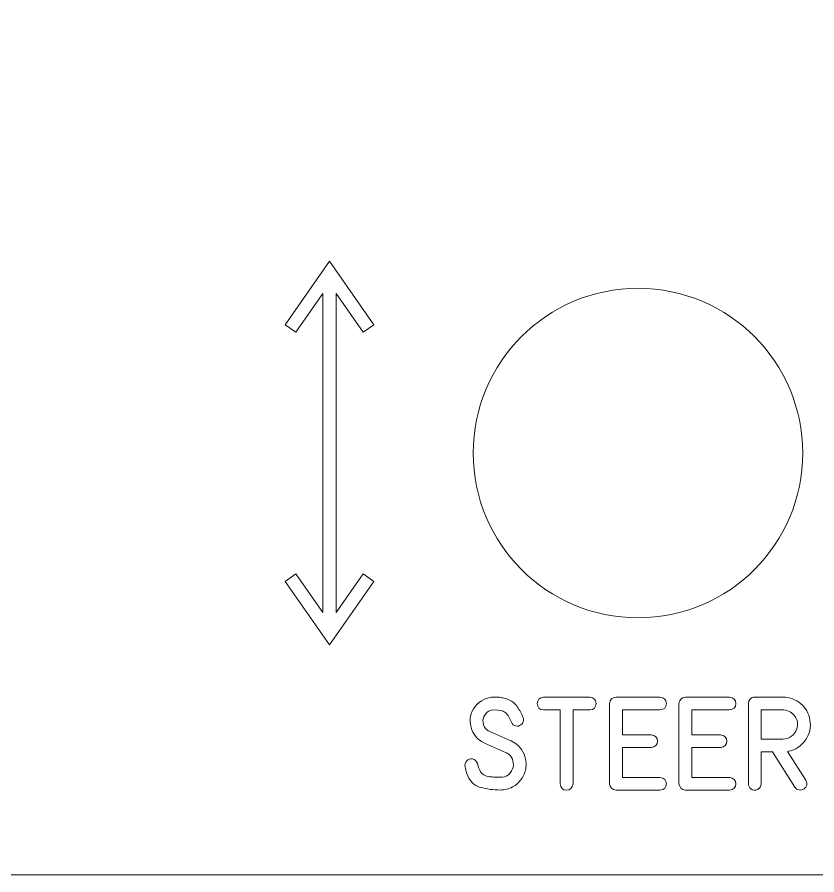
# Model space of a CAD drawing. Header units: millimetres. Extents: x -77 to 69, y -94 to 121.
# Drawn here: x -27.13 to 3.21, y 56.24 to 88.78 of the extents above; entities that cross this region are included whole.
import ezdxf

# ---------------------------------------------------------------- set-up
doc = ezdxf.new("R2010")
doc.units = ezdxf.units.MM
doc.header["$MEASUREMENT"] = 0
doc.layers.add('Cut', color=7, linetype='Continuous')
doc.layers.add('Engrave', color=7, linetype='Continuous', plot=False)

msp = doc.modelspace()

# ---------------------------------------------------------------- linework, layer by layer
at = {"layer": 'Cut', "color": 250, "lineweight": 9}
msp.add_ellipse((-3.5769, 72.2383), major_axis=(6.2501, 0), ratio=0.999984, dxfattribs=at)
at = {"layer": 'Cut', "lineweight": 9}
msp.add_open_spline([(58.6855, 119.8133), (58.6853, 120.2114), (58.5269, 120.5931), (58.2452, 120.8744), (58.2452, 120.8744), (57.9636, 121.1557), (57.5836, 121.3136), (57.1855, 121.3133), (57.1855, 121.3133), (57.1855, 121.3133), (-64.3395, 121.3133), (-64.3395, 121.3133), (-64.3395, 121.3133), (-64.7375, 121.3131), (-65.1192, 121.1547), (-65.4005, 120.873), (-65.4005, 120.873), (-65.6818, 120.5914), (-65.8397, 120.2114), (-65.8395, 119.8133), (-65.8395, 119.8133), (-65.8395, 119.8133), (-65.8395, 107.8258), (-65.8395, 107.8258), (-65.8395, 107.8258), (-65.8385, 106.2355), (-66.4692, 104.71), (-67.593, 103.5848), (-67.593, 103.5848), (-68.7168, 102.4595), (-70.2492, 101.8268), (-71.8395, 101.8258), (-71.8395, 101.8258), (-71.8395, 101.8258), (-74.302, 101.8258), (-74.302, 101.8258), (-74.302, 101.8258), (-74.7, 101.8256), (-75.0817, 101.6672), (-75.363, 101.3855), (-75.363, 101.3855), (-75.6443, 101.1039), (-75.8022, 100.7239), (-75.802, 100.3258), (-75.802, 100.3258), (-75.802, 100.3258), (-75.802, 77.2258), (-75.802, 77.2258), (-75.802, 77.2258), (-75.8017, 76.8277), (-75.6433, 76.4461), (-75.3617, 76.1648), (-75.3617, 76.1648), (-75.08, 75.8835), (-74.7, 75.7256), (-74.302, 75.7258), (-74.302, 75.7258), (-74.302, 75.7258), (-71.8395, 75.7258), (-71.8395, 75.7258), (-71.8395, 75.7258), (-70.2492, 75.7268), (-68.7236, 75.0961), (-67.5984, 73.9723), (-67.5984, 73.9723), (-66.4732, 72.8485), (-65.8405, 71.3161), (-65.8395, 69.7258), (-65.8395, 69.7258), (-65.8395, 69.7258), (-65.8395, 57.7383), (-65.8395, 57.7383), (-65.8395, 57.7383), (-65.8392, 57.3402), (-65.6808, 56.9586), (-65.3992, 56.6773), (-65.3992, 56.6773), (-65.1175, 56.396), (-64.7375, 56.2381), (-64.3395, 56.2383), (-64.3395, 56.2383), (-64.3395, 56.2383), (57.1855, 56.2383), (57.1855, 56.2383), (57.1855, 56.2383), (57.5836, 56.2386), (57.9653, 56.397), (58.2466, 56.6786), (58.2466, 56.6786), (58.5279, 56.9603), (58.6858, 57.3402), (58.6855, 57.7383), (58.6855, 57.7383), (58.6855, 57.7383), (58.6855, 69.7258), (58.6855, 69.7258), (58.6855, 69.7258), (58.6845, 71.3161), (59.3153, 72.8417), (60.4391, 73.9669), (60.4391, 73.9669), (61.5629, 75.0921), (63.0952, 75.7248), (64.6855, 75.7258), (64.6855, 75.7258), (64.6855, 75.7258), (67.148, 75.7258), (67.148, 75.7258), (67.148, 75.7258), (67.5461, 75.7261), (67.9278, 75.8845), (68.2091, 76.1661), (68.2091, 76.1661), (68.4904, 76.4478), (68.6483, 76.8277), (68.648, 77.2258), (68.648, 77.2258), (68.648, 77.2258), (68.648, 100.3258), (68.648, 100.3258), (68.648, 100.3258), (68.6478, 100.7239), (68.4894, 101.1056), (68.2077, 101.3869), (68.2077, 101.3869), (67.9261, 101.6682), (67.5461, 101.8261), (67.148, 101.8258), (67.148, 101.8258), (67.148, 101.8258), (64.6855, 101.8258), (64.6855, 101.8258), (64.6855, 101.8258), (63.0952, 101.8248), (61.5697, 102.4556), (60.4445, 103.5794), (60.4445, 103.5794), (59.3192, 104.7032), (58.6865, 106.2355), (58.6855, 107.8258), (58.6855, 107.8258), (58.6855, 107.8258), (58.6855, 119.8133), (58.6855, 119.8133)], degree=3, knots=[0, 0, 0, 0, 0.027027, 0.027027, 0.027027, 0.027027, 0.0540541, 0.0540541, 0.0540541, 0.0540541, 0.0810811, 0.0810811, 0.0810811, 0.0810811, 0.1081081, 0.1081081, 0.1081081, 0.1081081, 0.1351351, 0.1351351, 0.1351351, 0.1351351, 0.1621622, 0.1621622, 0.1621622, 0.1621622, 0.1891892, 0.1891892, 0.1891892, 0.1891892, 0.2162162, 0.2162162, 0.2162162, 0.2162162, 0.2432432, 0.2432432, 0.2432432, 0.2432432, 0.2702703, 0.2702703, 0.2702703, 0.2702703, 0.2972973, 0.2972973, 0.2972973, 0.2972973, 0.3243243, 0.3243243, 0.3243243, 0.3243243, 0.3513514, 0.3513514, 0.3513514, 0.3513514, 0.3783784, 0.3783784, 0.3783784, 0.3783784, 0.4054054, 0.4054054, 0.4054054, 0.4054054, 0.4324324, 0.4324324, 0.4324324, 0.4324324, 0.4594595, 0.4594595, 0.4594595, 0.4594595, 0.4864865, 0.4864865, 0.4864865, 0.4864865, 0.5135135, 0.5135135, 0.5135135, 0.5135135, 0.5405405, 0.5405405, 0.5405405, 0.5405405, 0.5675676, 0.5675676, 0.5675676, 0.5675676, 0.5945946, 0.5945946, 0.5945946, 0.5945946, 0.6216216, 0.6216216, 0.6216216, 0.6216216, 0.6486486, 0.6486486, 0.6486486, 0.6486486, 0.6756757, 0.6756757, 0.6756757, 0.6756757, 0.7027027, 0.7027027, 0.7027027, 0.7027027, 0.7297297, 0.7297297, 0.7297297, 0.7297297, 0.7567568, 0.7567568, 0.7567568, 0.7567568, 0.7837838, 0.7837838, 0.7837838, 0.7837838, 0.8108108, 0.8108108, 0.8108108, 0.8108108, 0.8378378, 0.8378378, 0.8378378, 0.8378378, 0.8648649, 0.8648649, 0.8648649, 0.8648649, 0.8918919, 0.8918919, 0.8918919, 0.8918919, 0.9189189, 0.9189189, 0.9189189, 0.9189189, 0.9459459, 0.9459459, 0.9459459, 0.9459459, 1, 1, 1, 1], dxfattribs=at)
at = {"layer": 'Engrave', "color": 240, "lineweight": 9}
for points, knots in [([(-16.5529, 67.6542), (-16.5529, 67.6542), (-15.5266, 66.1885), (-15.5266, 66.1885), (-15.5266, 66.1885), (-15.5266, 66.1885), (-15.5266, 78.2882), (-15.5266, 78.2882), (-15.5266, 78.2882), (-15.5266, 78.2882), (-16.5529, 76.8225), (-16.5529, 76.8225), (-16.5529, 76.8225), (-16.5529, 76.8225), (-16.9624, 77.1093), (-16.9624, 77.1093), (-16.9624, 77.1093), (-16.9624, 77.1093), (-15.2766, 79.5169), (-15.2766, 79.5169), (-15.2766, 79.5169), (-15.2766, 79.5169), (-13.5907, 77.1093), (-13.5907, 77.1093), (-13.5907, 77.1093), (-13.5907, 77.1093), (-14.0003, 76.8225), (-14.0003, 76.8225), (-14.0003, 76.8225), (-14.0003, 76.8225), (-15.0266, 78.2882), (-15.0266, 78.2882), (-15.0266, 78.2882), (-15.0266, 78.2882), (-15.0266, 66.1885), (-15.0266, 66.1885), (-15.0266, 66.1885), (-15.0266, 66.1885), (-14.0003, 67.6542), (-14.0003, 67.6542), (-14.0003, 67.6542), (-14.0003, 67.6542), (-13.5907, 67.3674), (-13.5907, 67.3674), (-13.5907, 67.3674), (-13.5907, 67.3674), (-15.2766, 64.9597), (-15.2766, 64.9597), (-15.2766, 64.9597), (-15.2766, 64.9597), (-16.9624, 67.3674), (-16.9624, 67.3674), (-16.9624, 67.3674), (-16.9624, 67.3674), (-16.5529, 67.6542), (-16.5529, 67.6542)], [0, 0, 0, 0, 0.0666667, 0.0666667, 0.0666667, 0.0666667, 0.1333333, 0.1333333, 0.1333333, 0.1333333, 0.2, 0.2, 0.2, 0.2, 0.2666667, 0.2666667, 0.2666667, 0.2666667, 0.3333333, 0.3333333, 0.3333333, 0.3333333, 0.4, 0.4, 0.4, 0.4, 0.4666667, 0.4666667, 0.4666667, 0.4666667, 0.5333333, 0.5333333, 0.5333333, 0.5333333, 0.6, 0.6, 0.6, 0.6, 0.6666667, 0.6666667, 0.6666667, 0.6666667, 0.7333333, 0.7333333, 0.7333333, 0.7333333, 0.8, 0.8, 0.8, 0.8, 0.8666667, 0.8666667, 0.8666667, 0.8666667, 1, 1, 1, 1]), ([(-8.4052, 61.3275), (-8.4052, 61.3275), (-8.3776, 61.3158), (-8.3776, 61.3158), (-8.3776, 61.3158), (-8.3776, 61.3158), (-8.3464, 61.3005), (-8.3464, 61.3005), (-8.3464, 61.3005), (-8.3464, 61.3005), (-8.3188, 61.2846), (-8.3188, 61.2846), (-8.3188, 61.2846), (-8.3111, 61.2787), (-8.3017, 61.2734), (-8.2923, 61.2681), (-8.2923, 61.2681), (-8.2823, 61.2634), (-8.2729, 61.2576), (-8.2635, 61.2523), (-8.2635, 61.2523), (-8.0366, 61.1029), (-7.8955, 60.896), (-7.842, 60.632), (-7.842, 60.632), (-7.8214, 60.5285), (-7.8167, 60.4221), (-7.8278, 60.3133), (-7.8278, 60.3133), (-7.8467, 60.1569), (-7.9013, 60.0129), (-7.9925, 59.88), (-7.9925, 59.88), (-8.0836, 59.7471), (-8.1983, 59.6448), (-8.3358, 59.5725), (-8.3358, 59.5725), (-8.484, 59.4943), (-8.6375, 59.4555), (-8.7962, 59.4555), (-8.7962, 59.4555), (-9.0625, 59.4555), (-9.3165, 59.4896), (-9.5594, 59.5578), (-9.5594, 59.5578), (-9.8016, 59.626), (-9.9744, 59.8088), (-10.0773, 60.1064), (-10.0773, 60.1064), (-10.0915, 60.1446), (-10.1014, 60.1834), (-10.1085, 60.2234), (-10.1085, 60.2234), (-10.1156, 60.2639), (-10.1238, 60.3039), (-10.1326, 60.3445), (-10.1326, 60.3445), (-10.1497, 60.4268), (-10.1297, 60.4997), (-10.0715, 60.5632), (-10.0715, 60.5632), (-10.0138, 60.6261), (-9.9415, 60.6502), (-9.8557, 60.6355), (-9.8557, 60.6355), (-9.7646, 60.6167), (-9.7016, 60.5608), (-9.6658, 60.4668), (-9.6658, 60.4668), (-9.6658, 60.4668), (-9.6605, 60.4509), (-9.6605, 60.4509), (-9.6605, 60.4509), (-9.6058, 60.2016), (-9.5094, 60.0528), (-9.3724, 60.0046), (-9.3724, 60.0046), (-9.2348, 59.9564), (-9.0443, 59.9347), (-8.7997, 59.9394), (-8.7997, 59.9394), (-8.5745, 59.9394), (-8.4199, 60.0452), (-8.3358, 60.2563), (-8.3358, 60.2563), (-8.2994, 60.3504), (-8.2935, 60.4485), (-8.3188, 60.5503), (-8.3188, 60.5503), (-8.3441, 60.6514), (-8.394, 60.7366), (-8.4687, 60.8042), (-8.4687, 60.8042), (-8.5022, 60.8331), (-8.5457, 60.8595), (-8.5998, 60.8848), (-8.5998, 60.8848), (-8.5998, 60.8848), (-9.3971, 61.2346), (-9.3971, 61.2346), (-9.3971, 61.2346), (-9.3971, 61.2346), (-9.423, 61.2487), (-9.423, 61.2487), (-9.423, 61.2487), (-9.684, 61.3863), (-9.8457, 61.5821), (-9.9086, 61.8361), (-9.9086, 61.8361), (-9.9856, 62.1301), (-9.9321, 62.3935), (-9.7475, 62.6275), (-9.7475, 62.6275), (-9.5635, 62.8609), (-9.3212, 62.9779), (-9.022, 62.9779), (-9.022, 62.9779), (-9.022, 62.9779), (-8.8321, 62.9726), (-8.8321, 62.9726), (-8.8321, 62.9726), (-8.7703, 62.9614), (-8.7104, 62.9503), (-8.6533, 62.9391), (-8.6533, 62.9391), (-8.5957, 62.9285), (-8.5375, 62.9097), (-8.4793, 62.8832), (-8.4793, 62.8832), (-8.3347, 62.8156), (-8.2235, 62.7221), (-8.1465, 62.604), (-8.1465, 62.604), (-8.0695, 62.4858), (-8.0001, 62.3576), (-7.9384, 62.22), (-7.9384, 62.22), (-7.9325, 62.2071), (-7.9272, 62.1924), (-7.9225, 62.1753), (-7.9225, 62.1753), (-7.9102, 62.1189), (-7.916, 62.0678), (-7.9401, 62.0219), (-7.9401, 62.0219), (-7.9537, 61.9931), (-7.9684, 61.9713), (-7.9831, 61.9566), (-7.9831, 61.9566), (-7.9978, 61.9413), (-8.0101, 61.9313), (-8.0189, 61.9255), (-8.0189, 61.9255), (-8.0789, 61.8831), (-8.1442, 61.8702), (-8.2153, 61.8878), (-8.2153, 61.8878), (-8.287, 61.9037), (-8.3411, 61.9496), (-8.3793, 62.0254), (-8.3793, 62.0254), (-8.4093, 62.0919), (-8.4411, 62.1601), (-8.4746, 62.2294), (-8.4746, 62.2294), (-8.5087, 62.2988), (-8.5563, 62.3564), (-8.6169, 62.4029), (-8.6169, 62.4029), (-8.6422, 62.4211), (-8.6668, 62.4346), (-8.6904, 62.4429), (-8.6904, 62.4429), (-8.7139, 62.4517), (-8.7398, 62.4611), (-8.7686, 62.4717), (-8.7686, 62.4717), (-8.7686, 62.4717), (-8.8803, 62.4905), (-8.8803, 62.4905), (-8.8803, 62.4905), (-8.8803, 62.4905), (-9.039, 62.4958), (-9.039, 62.4958), (-9.039, 62.4958), (-9.1931, 62.4934), (-9.3107, 62.427), (-9.3918, 62.2959), (-9.3918, 62.2959), (-9.4471, 62.2118), (-9.4676, 62.1183), (-9.4541, 62.0148), (-9.4541, 62.0148), (-9.4382, 61.8878), (-9.3783, 61.7891), (-9.2748, 61.7185), (-9.2748, 61.7185), (-9.2701, 61.7156), (-9.2654, 61.7115), (-9.2595, 61.7073), (-9.2595, 61.7073), (-9.2536, 61.7038), (-9.2472, 61.6997), (-9.2407, 61.6962), (-9.2407, 61.6962), (-9.2407, 61.6962), (-9.2213, 61.6879), (-9.2213, 61.6879), (-9.2213, 61.6879), (-9.2213, 61.6879), (-9.2007, 61.6791), (-9.2007, 61.6791), (-9.2007, 61.6791), (-9.2007, 61.6791), (-8.4052, 61.3275), (-8.4052, 61.3275)], [0, 0, 0, 0, 0.0181818, 0.0181818, 0.0181818, 0.0181818, 0.0363636, 0.0363636, 0.0363636, 0.0363636, 0.0545455, 0.0545455, 0.0545455, 0.0545455, 0.0727273, 0.0727273, 0.0727273, 0.0727273, 0.0909091, 0.0909091, 0.0909091, 0.0909091, 0.1090909, 0.1090909, 0.1090909, 0.1090909, 0.1272727, 0.1272727, 0.1272727, 0.1272727, 0.1454545, 0.1454545, 0.1454545, 0.1454545, 0.1636364, 0.1636364, 0.1636364, 0.1636364, 0.1818182, 0.1818182, 0.1818182, 0.1818182, 0.2, 0.2, 0.2, 0.2, 0.2181818, 0.2181818, 0.2181818, 0.2181818, 0.2363636, 0.2363636, 0.2363636, 0.2363636, 0.2545455, 0.2545455, 0.2545455, 0.2545455, 0.2727273, 0.2727273, 0.2727273, 0.2727273, 0.2909091, 0.2909091, 0.2909091, 0.2909091, 0.3090909, 0.3090909, 0.3090909, 0.3090909, 0.3272727, 0.3272727, 0.3272727, 0.3272727, 0.3454545, 0.3454545, 0.3454545, 0.3454545, 0.3636364, 0.3636364, 0.3636364, 0.3636364, 0.3818182, 0.3818182, 0.3818182, 0.3818182, 0.4, 0.4, 0.4, 0.4, 0.4181818, 0.4181818, 0.4181818, 0.4181818, 0.4363636, 0.4363636, 0.4363636, 0.4363636, 0.4545455, 0.4545455, 0.4545455, 0.4545455, 0.4727273, 0.4727273, 0.4727273, 0.4727273, 0.4909091, 0.4909091, 0.4909091, 0.4909091, 0.5090909, 0.5090909, 0.5090909, 0.5090909, 0.5272727, 0.5272727, 0.5272727, 0.5272727, 0.5454545, 0.5454545, 0.5454545, 0.5454545, 0.5636364, 0.5636364, 0.5636364, 0.5636364, 0.5818182, 0.5818182, 0.5818182, 0.5818182, 0.6, 0.6, 0.6, 0.6, 0.6181818, 0.6181818, 0.6181818, 0.6181818, 0.6363636, 0.6363636, 0.6363636, 0.6363636, 0.6545455, 0.6545455, 0.6545455, 0.6545455, 0.6727273, 0.6727273, 0.6727273, 0.6727273, 0.6909091, 0.6909091, 0.6909091, 0.6909091, 0.7090909, 0.7090909, 0.7090909, 0.7090909, 0.7272727, 0.7272727, 0.7272727, 0.7272727, 0.7454545, 0.7454545, 0.7454545, 0.7454545, 0.7636364, 0.7636364, 0.7636364, 0.7636364, 0.7818182, 0.7818182, 0.7818182, 0.7818182, 0.8, 0.8, 0.8, 0.8, 0.8181818, 0.8181818, 0.8181818, 0.8181818, 0.8363636, 0.8363636, 0.8363636, 0.8363636, 0.8545455, 0.8545455, 0.8545455, 0.8545455, 0.8727273, 0.8727273, 0.8727273, 0.8727273, 0.8909091, 0.8909091, 0.8909091, 0.8909091, 0.9090909, 0.9090909, 0.9090909, 0.9090909, 0.9272727, 0.9272727, 0.9272727, 0.9272727, 0.9454545, 0.9454545, 0.9454545, 0.9454545, 0.9636364, 0.9636364, 0.9636364, 0.9636364, 1, 1, 1, 1]), ([(-6.5226, 59.6913), (-6.5226, 59.6913), (-6.5226, 62.4923), (-6.5226, 62.4923), (-6.5226, 62.4923), (-6.5226, 62.4923), (-7.1546, 62.4923), (-7.1546, 62.4923), (-7.1546, 62.4923), (-7.3152, 62.5046), (-7.3957, 62.5857), (-7.3951, 62.7339), (-7.3951, 62.7339), (-7.3945, 62.8827), (-7.314, 62.9644), (-7.1546, 62.9779), (-7.1546, 62.9779), (-7.1546, 62.9779), (-5.4061, 62.9779), (-5.4061, 62.9779), (-5.4061, 62.9779), (-5.2479, 62.9656), (-5.168, 62.8838), (-5.1674, 62.7339), (-5.1674, 62.7339), (-5.1668, 62.5846), (-5.2467, 62.5034), (-5.4061, 62.4923), (-5.4061, 62.4923), (-5.4061, 62.4923), (-6.0364, 62.4923), (-6.0364, 62.4923), (-6.0364, 62.4923), (-6.0364, 62.4923), (-6.0364, 59.6913), (-6.0364, 59.6913), (-6.0364, 59.6913), (-6.0628, 59.5284), (-6.1475, 59.4478), (-6.2909, 59.4502), (-6.2909, 59.4502), (-6.4338, 59.4526), (-6.5108, 59.5331), (-6.5226, 59.6913)], [0, 0, 0, 0, 0.0833333, 0.0833333, 0.0833333, 0.0833333, 0.1666667, 0.1666667, 0.1666667, 0.1666667, 0.25, 0.25, 0.25, 0.25, 0.3333333, 0.3333333, 0.3333333, 0.3333333, 0.4166667, 0.4166667, 0.4166667, 0.4166667, 0.5, 0.5, 0.5, 0.5, 0.5833333, 0.5833333, 0.5833333, 0.5833333, 0.6666667, 0.6666667, 0.6666667, 0.6666667, 0.75, 0.75, 0.75, 0.75, 0.8333333, 0.8333333, 0.8333333, 0.8333333, 1, 1, 1, 1]), ([(-2.7415, 62.4975), (-2.7415, 62.4975), (-4.1696, 62.4975), (-4.1696, 62.4975), (-4.1696, 62.4975), (-4.1696, 62.4975), (-4.1696, 61.5551), (-4.1696, 61.5551), (-4.1696, 61.5551), (-4.1696, 61.5551), (-3.0807, 61.5551), (-3.0807, 61.5551), (-3.0807, 61.5551), (-2.9179, 61.531), (-2.8367, 61.4492), (-2.8373, 61.3099), (-2.8373, 61.3099), (-2.8379, 61.17), (-2.919, 61.0888), (-3.0807, 61.0659), (-3.0807, 61.0659), (-3.0807, 61.0659), (-4.1696, 61.0659), (-4.1696, 61.0659), (-4.1696, 61.0659), (-4.1696, 61.0659), (-4.1696, 59.9341), (-4.1696, 59.9341), (-4.1696, 59.9341), (-4.1696, 59.9341), (-2.7415, 59.9341), (-2.7415, 59.9341), (-2.7415, 59.9341), (-2.5798, 59.91), (-2.4987, 59.8294), (-2.4987, 59.6913), (-2.4987, 59.6913), (-2.4987, 59.5537), (-2.5798, 59.4731), (-2.7415, 59.4502), (-2.7415, 59.4502), (-2.7415, 59.4502), (-4.4089, 59.4502), (-4.4089, 59.4502), (-4.4089, 59.4502), (-4.5524, 59.4684), (-4.6341, 59.5502), (-4.6535, 59.6948), (-4.6535, 59.6948), (-4.6535, 59.6948), (-4.6535, 62.7368), (-4.6535, 62.7368), (-4.6535, 62.7368), (-4.6317, 62.8885), (-4.55, 62.9685), (-4.4089, 62.9779), (-4.4089, 62.9779), (-4.4089, 62.9779), (-2.7415, 62.9779), (-2.7415, 62.9779), (-2.7415, 62.9779), (-2.5798, 62.9656), (-2.4987, 62.8844), (-2.4993, 62.7357), (-2.4993, 62.7357), (-2.4998, 62.5869), (-2.581, 62.5075), (-2.7415, 62.4975)], [0, 0, 0, 0, 0.0555556, 0.0555556, 0.0555556, 0.0555556, 0.1111111, 0.1111111, 0.1111111, 0.1111111, 0.1666667, 0.1666667, 0.1666667, 0.1666667, 0.2222222, 0.2222222, 0.2222222, 0.2222222, 0.2777778, 0.2777778, 0.2777778, 0.2777778, 0.3333333, 0.3333333, 0.3333333, 0.3333333, 0.3888889, 0.3888889, 0.3888889, 0.3888889, 0.4444444, 0.4444444, 0.4444444, 0.4444444, 0.5, 0.5, 0.5, 0.5, 0.5555556, 0.5555556, 0.5555556, 0.5555556, 0.6111111, 0.6111111, 0.6111111, 0.6111111, 0.6666667, 0.6666667, 0.6666667, 0.6666667, 0.7222222, 0.7222222, 0.7222222, 0.7222222, 0.7777778, 0.7777778, 0.7777778, 0.7777778, 0.8333333, 0.8333333, 0.8333333, 0.8333333, 0.8888889, 0.8888889, 0.8888889, 0.8888889, 1, 1, 1, 1]), ([(-0.1081, 62.4975), (-0.1081, 62.4975), (-1.5362, 62.4975), (-1.5362, 62.4975), (-1.5362, 62.4975), (-1.5362, 62.4975), (-1.5362, 61.5551), (-1.5362, 61.5551), (-1.5362, 61.5551), (-1.5362, 61.5551), (-0.4473, 61.5551), (-0.4473, 61.5551), (-0.4473, 61.5551), (-0.2845, 61.531), (-0.2033, 61.4492), (-0.2039, 61.3099), (-0.2039, 61.3099), (-0.2045, 61.17), (-0.2856, 61.0888), (-0.4473, 61.0659), (-0.4473, 61.0659), (-0.4473, 61.0659), (-1.5362, 61.0659), (-1.5362, 61.0659), (-1.5362, 61.0659), (-1.5362, 61.0659), (-1.5362, 59.9341), (-1.5362, 59.9341), (-1.5362, 59.9341), (-1.5362, 59.9341), (-0.1081, 59.9341), (-0.1081, 59.9341), (-0.1081, 59.9341), (0.0536, 59.91), (0.1347, 59.8294), (0.1347, 59.6913), (0.1347, 59.6913), (0.1347, 59.5537), (0.0536, 59.4731), (-0.1081, 59.4502), (-0.1081, 59.4502), (-0.1081, 59.4502), (-1.7755, 59.4502), (-1.7755, 59.4502), (-1.7755, 59.4502), (-1.919, 59.4684), (-2.0007, 59.5502), (-2.0201, 59.6948), (-2.0201, 59.6948), (-2.0201, 59.6948), (-2.0201, 62.7368), (-2.0201, 62.7368), (-2.0201, 62.7368), (-1.9983, 62.8885), (-1.9166, 62.9685), (-1.7755, 62.9779), (-1.7755, 62.9779), (-1.7755, 62.9779), (-0.1081, 62.9779), (-0.1081, 62.9779), (-0.1081, 62.9779), (0.0536, 62.9656), (0.1347, 62.8844), (0.1341, 62.7357), (0.1341, 62.7357), (0.1336, 62.5869), (0.0524, 62.5075), (-0.1081, 62.4975)], [0, 0, 0, 0, 0.0555556, 0.0555556, 0.0555556, 0.0555556, 0.1111111, 0.1111111, 0.1111111, 0.1111111, 0.1666667, 0.1666667, 0.1666667, 0.1666667, 0.2222222, 0.2222222, 0.2222222, 0.2222222, 0.2777778, 0.2777778, 0.2777778, 0.2777778, 0.3333333, 0.3333333, 0.3333333, 0.3333333, 0.3888889, 0.3888889, 0.3888889, 0.3888889, 0.4444444, 0.4444444, 0.4444444, 0.4444444, 0.5, 0.5, 0.5, 0.5, 0.5555556, 0.5555556, 0.5555556, 0.5555556, 0.6111111, 0.6111111, 0.6111111, 0.6111111, 0.6666667, 0.6666667, 0.6666667, 0.6666667, 0.7222222, 0.7222222, 0.7222222, 0.7222222, 0.7777778, 0.7777778, 0.7777778, 0.7777778, 0.8333333, 0.8333333, 0.8333333, 0.8333333, 0.8888889, 0.8888889, 0.8888889, 0.8888889, 1, 1, 1, 1]), ([(2.7887, 59.8241), (2.8622, 59.6942), (2.8416, 59.5854), (2.727, 59.4966), (2.727, 59.4966), (2.6717, 59.4578), (2.6082, 59.4443), (2.5365, 59.4573), (2.5365, 59.4573), (2.4648, 59.4696), (2.4124, 59.5055), (2.3789, 59.5637), (2.3789, 59.5637), (2.3789, 59.5637), (1.5299, 60.906), (1.5299, 60.906), (1.5299, 60.906), (1.5299, 60.906), (1.0989, 60.906), (1.0989, 60.906), (1.0989, 60.906), (1.0989, 60.906), (1.0989, 59.693), (1.0989, 59.693), (1.0989, 59.693), (1.0989, 59.5931), (1.0537, 59.5213), (0.9631, 59.4767), (0.9631, 59.4767), (0.872, 59.4326), (0.7873, 59.4408), (0.708, 59.5019), (0.708, 59.5019), (0.645, 59.549), (0.6133, 59.6125), (0.6133, 59.693), (0.6133, 59.693), (0.6133, 59.693), (0.6133, 62.7368), (0.6133, 62.7368), (0.6133, 62.7368), (0.6133, 62.8033), (0.6368, 62.8603), (0.6833, 62.9073), (0.6833, 62.9073), (0.7297, 62.9544), (0.7867, 62.9779), (0.8544, 62.9779), (0.8544, 62.9779), (0.8544, 62.9779), (1.9238, 62.9779), (1.9238, 62.9779), (1.9238, 62.9779), (2.1814, 62.9779), (2.4048, 62.8962), (2.5941, 62.7327), (2.5941, 62.7327), (2.7834, 62.5687), (2.9016, 62.3611), (2.9475, 62.1095), (2.9475, 62.1095), (2.9957, 61.8396), (2.9386, 61.5874), (2.7758, 61.3528), (2.7758, 61.3528), (2.6135, 61.1176), (2.3977, 60.9753), (2.129, 60.9248), (2.129, 60.9248), (2.129, 60.9248), (2.0961, 60.9195), (2.0961, 60.9195), (2.0961, 60.9195), (2.0961, 60.9195), (2.7887, 59.8241), (2.7887, 59.8241)], [0, 0, 0, 0, 0.05, 0.05, 0.05, 0.05, 0.1, 0.1, 0.1, 0.1, 0.15, 0.15, 0.15, 0.15, 0.2, 0.2, 0.2, 0.2, 0.25, 0.25, 0.25, 0.25, 0.3, 0.3, 0.3, 0.3, 0.35, 0.35, 0.35, 0.35, 0.4, 0.4, 0.4, 0.4, 0.45, 0.45, 0.45, 0.45, 0.5, 0.5, 0.5, 0.5, 0.55, 0.55, 0.55, 0.55, 0.6, 0.6, 0.6, 0.6, 0.65, 0.65, 0.65, 0.65, 0.7, 0.7, 0.7, 0.7, 0.75, 0.75, 0.75, 0.75, 0.8, 0.8, 0.8, 0.8, 0.85, 0.85, 0.85, 0.85, 0.9, 0.9, 0.9, 0.9, 1, 1, 1, 1]), ([(1.9238, 61.3898), (2.0414, 61.3898), (2.1496, 61.4251), (2.249, 61.4969), (2.249, 61.4969), (2.3483, 61.568), (2.4148, 61.6609), (2.4495, 61.7755), (2.4495, 61.7755), (2.5036, 61.9525), (2.4789, 62.1124), (2.3754, 62.2553), (2.3754, 62.2553), (2.2719, 62.3982), (2.1296, 62.477), (1.9485, 62.4923), (1.9485, 62.4923), (1.9485, 62.4923), (1.0989, 62.4923), (1.0989, 62.4923), (1.0989, 62.4923), (1.0989, 62.4923), (1.0989, 61.3898), (1.0989, 61.3898), (1.0989, 61.3898), (1.0989, 61.3898), (1.9238, 61.3898), (1.9238, 61.3898)], [0, 0, 0, 0, 0.125, 0.125, 0.125, 0.125, 0.25, 0.25, 0.25, 0.25, 0.375, 0.375, 0.375, 0.375, 0.5, 0.5, 0.5, 0.5, 0.625, 0.625, 0.625, 0.625, 0.75, 0.75, 0.75, 0.75, 1, 1, 1, 1])]:
    msp.add_open_spline(points, degree=3, knots=knots, dxfattribs=at)

doc.saveas('drawing.dxf')
